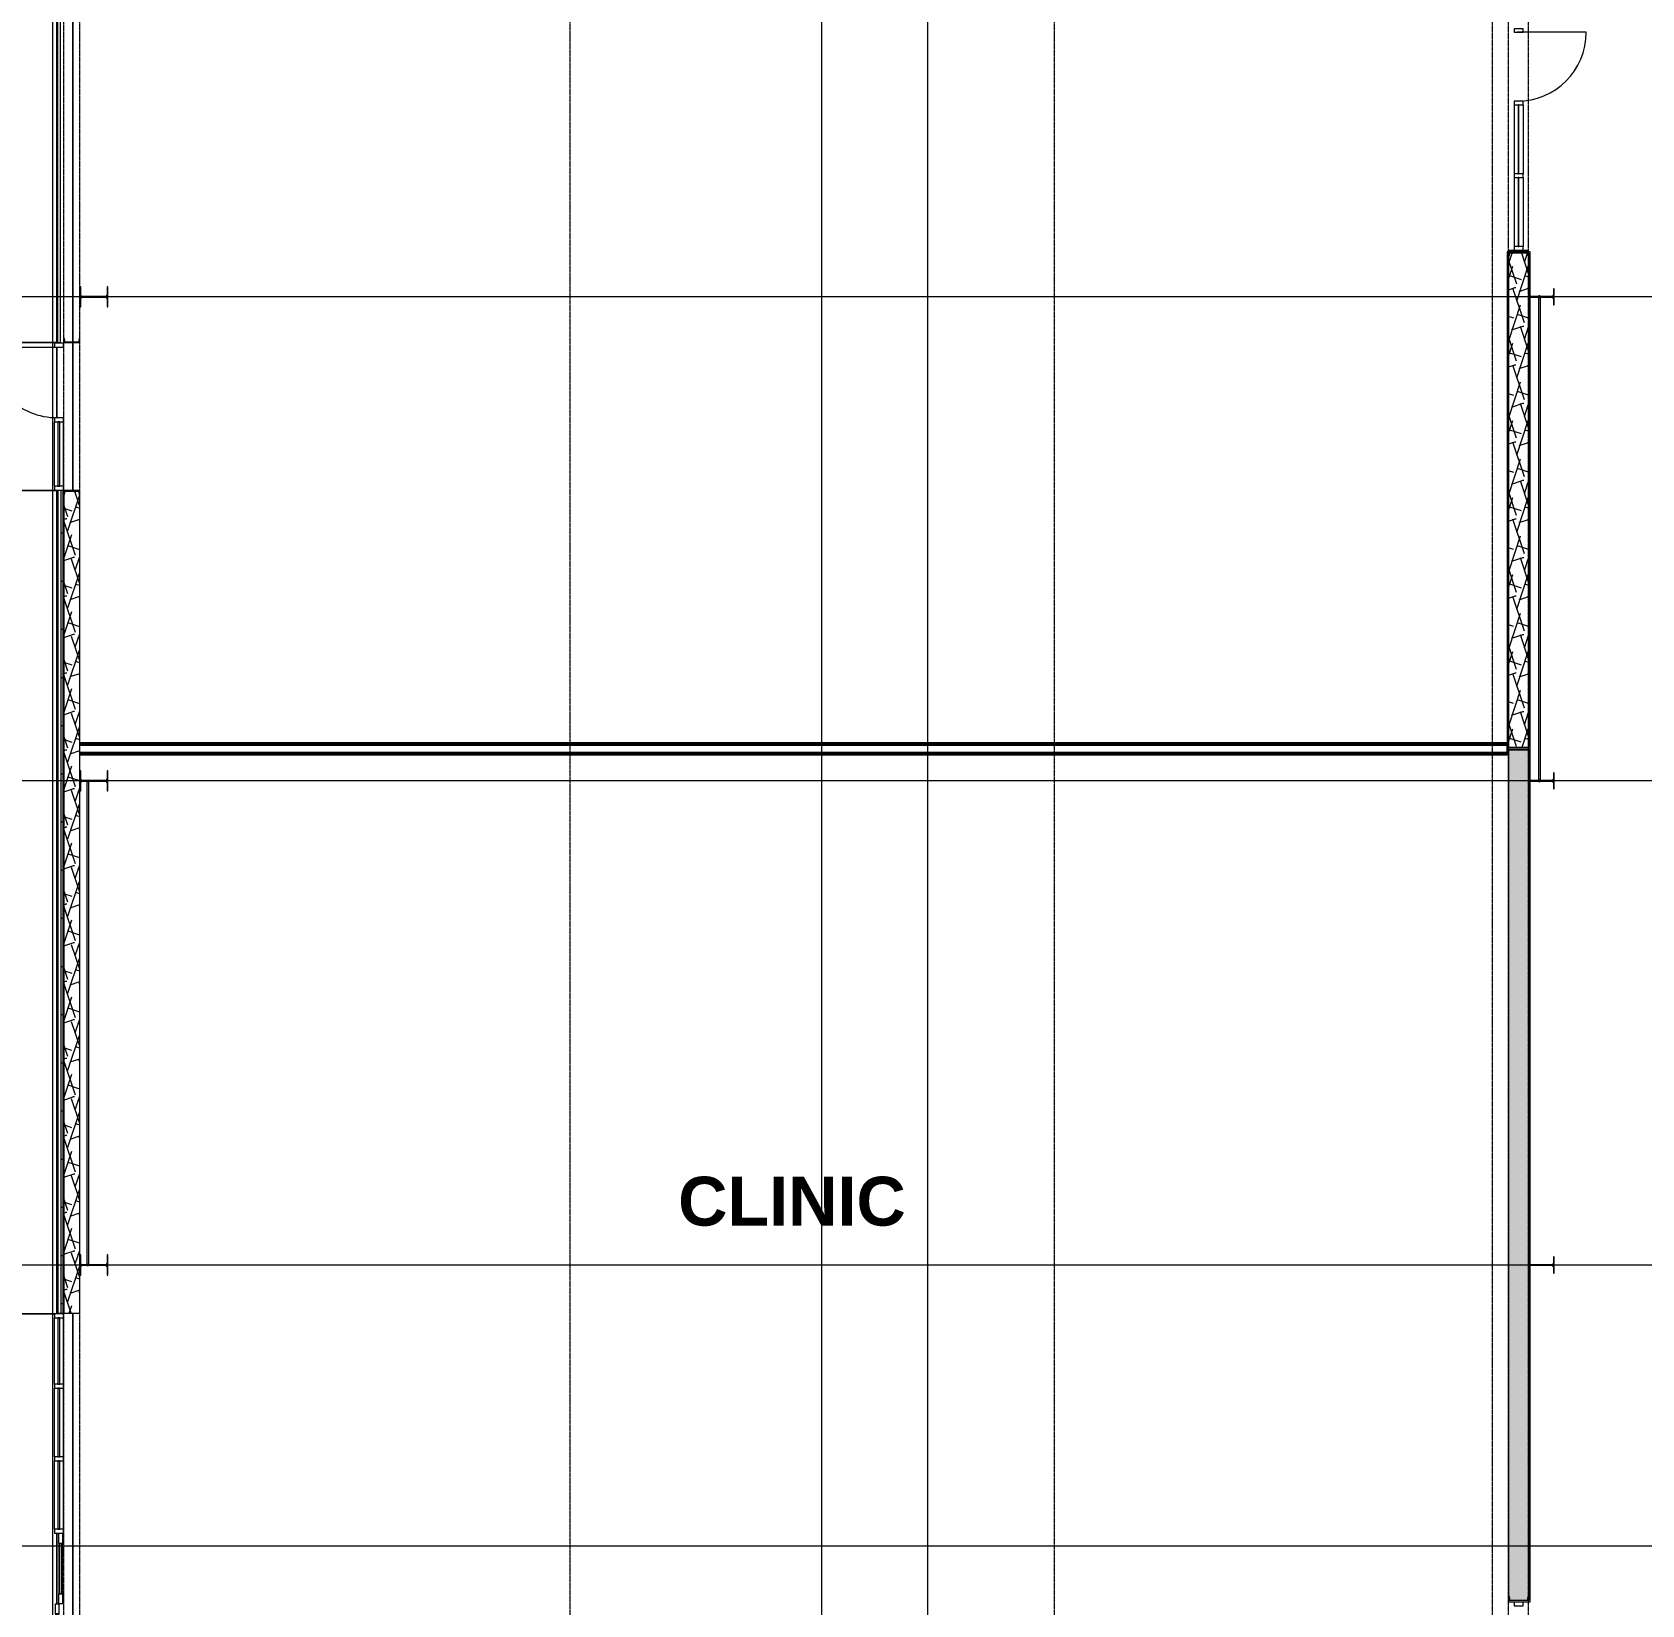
# Model space of a CAD drawing. Header units: inches. Extents: x 25369 to 33163, y -23509 to -20274.
# Drawn here: x 27977 to 28779, y -22278 to -21494 of the extents above; entities that cross this region are included whole.
import ezdxf

# ---------------------------------------------------------------- set-up
doc = ezdxf.new("R2010")
doc.units = ezdxf.units.IN
doc.header["$MEASUREMENT"] = 0
doc.linetypes.add('Grid Line 1_2_', pattern=[0.875, 0.5, -0.125, 0.125, -0.125])
for name, color, linetype, lineweight in [('A-DOOR', 31, 'Continuous', 13), ('A-FLOR', 192, 'Continuous', 13), ('A-GLAZ-CURT', 52, 'Continuous', 13), ('A-GLAZ-CWMG', 51, 'Continuous', 13), ('A-SITE-SWLK', 140, 'Continuous', 70), ('A-WALL', 113, 'Continuous', 13), ('A-WALL-PATT', 111, 'Continuous', 25), ('C-TOPO', 7, 'Continuous', 13), ('G-ANNO-SYMB', 111, 'Continuous', 9), ('I-WALL', 2, 'Continuous', 13), ('L-SITE-WALL', 31, 'Continuous', 13), ('M-AREA-IDEN', 171, 'Continuous', 9), ('S-BEAM', 12, 'Continuous', 13), ('S-COLS', 52, 'Continuous', 13), ('S-GRID', 1, 'Continuous', 9)]:
    doc.layers.add(name, color=color, linetype=linetype, lineweight=lineweight)
doc.styles.add('Arial_B', font='arialbd.ttf', dxfattribs={"height": 24.354149})
pattern_1 = [(45, (5931.104, 0), (-19.00703, 19.00703), []), (45, (5931.104, 28.8), (-19.00703, 19.00703), [])]
pattern_2 = [(161.57, (5932.064, 0.96), (-7.6802237, -0.0009796), [0, -54.643, 6.067, 0]), (18.43, (5930.144, 0.96), (-7.6802237, 0.0009796), [0, -54.643, 6.067, 0]), (108.43, (5932.064, 0.96), (3.8382953, -19.20136532), [18.211, -42.499]), (71.57, (5930.144, 0.96), (3.8382953, 19.20136532), [18.211, -42.499])]
pattern_3 = [(0, (5931.104, 0), (61.44, 15.36), [2.534, -43.546, 2.534, -43.546, -245.76]), (0, (5931.104, 0), (61.44, 15.36), [-92.16, 2.534, -89.626, 2.534, -43.546, -107.52]), (0, (5931.104, 0), (61.44, 15.36), [-230.4, 2.534, -28.186, 2.534, -74.266]), (120, (5954.144, 7.68), (-44.02215, 45.528601), [2.534, -43.546, 2.534, -43.546, -245.76]), (120, (5954.144, 7.68), (-44.02215, 45.528601), [-92.16, 2.534, -89.626, 2.534, -43.546, -107.52]), (120, (5954.144, 7.68), (-44.02215, 45.528601), [-230.4, 2.534, -28.186, 2.534, -74.266]), (240, (5961.824, 38.4), (-17.41785, -60.888601), [2.534, -43.546, 2.534, -43.546, -245.76]), (240, (5961.824, 38.4), (-17.41785, -60.888601), [-92.16, 2.534, -89.626, 2.534, -43.546, -107.52]), (240, (5961.824, 38.4), (-17.41785, -60.888601), [-230.4, 2.534, -28.186, 2.534, -74.266])]

# ---------------------------------------------------------------- blocks, each defined once
blk = doc.blocks.new('Struct_Xcel_Sports Complex_rvt-2-Overall Floor Plan')
at = {"layer": 'A-FLOR', "color": 43, "lineweight": 9}
for p, q in [((22066.14, -21648.87), (22066.14, -21143.68)), ((22066.14, -21722.93), (22066.14, -21649.18)), ((22066.14, -22342.74), (22066.14, -22132.8))]:
    blk.add_line(p, q, dxfattribs=at)
at = {"layer": 'L-SITE-WALL', "color": 43, "lineweight": 9}
for p, q in [((22066.14, -21143.68), (22066.14, -21648.87)), ((22058.14, -21649.43), (22058.14, -21182.12)), ((22066.14, -21649.18), (22066.14, -21722.93)), ((22058.14, -21686.62), (22058.14, -21651.43)), ((22058.14, -22133.05), (22058.14, -21722.68)), ((22066.14, -22132.8), (22066.14, -22342.74)), ((22058.14, -22277.68), (22058.14, -22242.49))]:
    blk.add_line(p, q, dxfattribs=at)
blk = doc.blocks.new('Door_Single_Storefront - one-1371400-Overall Floor Plan')
at = {"layer": 'A-DOOR', "color": 43, "lineweight": 9}
blk.add_line((-17.59375, -35.1875), (-17.59375, 0), dxfattribs=at)
blk.add_arc((-17.59375, 0), 35.1875, 270, 0, dxfattribs=at)
blk = doc.blocks.new('System Panel - INSULATED LOW-E GLAZING _SEE ELEVATIONS FOR U-FACTOR_ SHGC_ _ LT_-1354328-Overall Floor Plan')
at = {"layer": 'A-GLAZ-CURT', "color": 7}
for p, q in [((16.03125, 1.25), (-16.03125, 1.25)), ((-16.03125, 1.25), (-16.03125, 0.25)), ((-16.03125, 0.25), (16.03125, 0.25)), ((16.03125, 0.25), (16.03125, 1.25))]:
    blk.add_line(p, q, dxfattribs=at)
at = {"layer": 'A-GLAZ-CURT', "color": 10, "lineweight": 9}
for p, q in [((-16.03125, 0.25), (-16.03125, 1.25)), ((16.03125, 1.25), (-16.03125, 1.25)), ((-16.03125, 0.25), (16.03125, 0.25)), ((16.03125, 1.25), (16.03125, 0.25))]:
    blk.add_line(p, q, dxfattribs=at)
blk = doc.blocks.new('Rectangular Mullion - Exterior 2_ x 4_5_-1354325-Overall Floor Plan')
at = {"layer": 'A-GLAZ-CWMG', "color": 43, "lineweight": 9}
for p, q in [((22057.02, -21720.68), (22057.02, -21688.62)), ((22061.52, -21720.68), (22061.52, -21688.62))]:
    blk.add_line(p, q, dxfattribs=at)
blk = doc.blocks.new('Rectangular Mullion - Exterior 2_ x 4_5_-1212758-Overall Floor Plan')
at = {"layer": 'A-GLAZ-CWMG', "color": 7}
for p, q in [((-2, 1.5), (0, 1.5)), ((-2, -3), (-2, 1.5)), ((0, 1.5), (0, -3)), ((0, -3), (-2, -3))]:
    blk.add_line(p, q, dxfattribs=at)
blk = doc.blocks.new('Rectangular Mullion - Exterior 2_ x 4_5_-1305178-Overall Floor Plan')
at = {"layer": 'A-GLAZ-CWMG', "color": 7}
for p, q in [((0, 1.5), (-2, 1.5)), ((-2, 1.5), (-2, -3)), ((0, -3), (0, 1.5)), ((-2, -3), (0, -3))]:
    blk.add_line(p, q, dxfattribs=at)
blk = doc.blocks.new('Rectangular Mullion - Exterior 2_ x 4_5_-827470-Overall Floor Plan')
at = {"layer": 'A-GLAZ-CWMG', "color": 7}
for p, q in [((-1, 1.5), (1, 1.5)), ((-1, -3), (-1, 1.5)), ((1, 1.5), (1, -3)), ((1, -3), (-1, -3))]:
    blk.add_line(p, q, dxfattribs=at)
blk = doc.blocks.new('Rectangular Mullion - Interior 1_75_ x 4_5_-1220297-Overall Floor Plan')
at = {"layer": 'A-GLAZ-CWMG', "color": 7}
for p, q in [((-1.75, 3), (0, 3)), ((-1.75, -1.5), (-1.75, 3)), ((0, 3), (0, -1.5)), ((0, -1.5), (-1.75, -1.5))]:
    blk.add_line(p, q, dxfattribs=at)
blk = doc.blocks.new('Round Bar - 1_-1251515-Overall Floor Plan')
at = {"layer": 'S-BEAM', "color": 43, "lineweight": 9}
for p, q in [((22796.27, -21748.18), (22796.27, -21867.56)), ((22797.27, -21867.56), (22797.27, -21748.18))]:
    blk.add_line(p, q, dxfattribs=at)
for start_param, end_param in [(0, 3.141593), (3.141593, 6.283185)]:
    blk.add_ellipse((22796.77, -21867.56), major_axis=(0.5, 0), ratio=0.829527, start_param=start_param, end_param=end_param, dxfattribs=at)
blk = doc.blocks.new('Round Bar - 1_-1251605-Overall Floor Plan')
at = {"layer": 'S-BEAM', "color": 43, "lineweight": 9}
for p, q in [((22796.27, -21626.3), (22796.27, -21749.02)), ((22797.27, -21749.02), (22797.27, -21626.3))]:
    blk.add_line(p, q, dxfattribs=at)
for start_param, end_param in [(0, 3.141593), (3.141593, 6.283185)]:
    blk.add_ellipse((22796.77, -21626.3), major_axis=(0.5, 0), ratio=0.836579, start_param=start_param, end_param=end_param, dxfattribs=at)
blk = doc.blocks.new('Round Bar - 1_-1267021-Overall Floor Plan')
at = {"layer": 'S-BEAM', "color": 43, "lineweight": 9}
for p, q in [((22073.14, -21867.69), (22073.14, -21988.86)), ((22074.14, -21988.86), (22074.14, -21867.69))]:
    blk.add_line(p, q, dxfattribs=at)
for centre, start_param, end_param in [((22073.64, -21867.69), 0, 3.141593), ((22073.64, -21867.69), 3.141593, 6.283185), ((22073.64, -22108.84), 3.926991, 5.497787)]:
    blk.add_ellipse(centre, major_axis=(0.5, 0), ratio=0.507473, start_param=start_param, end_param=end_param, dxfattribs=at)
blk = doc.blocks.new('Round Bar - 1_-1267063-Overall Floor Plan')
at = {"layer": 'S-BEAM', "color": 43, "lineweight": 9}
for p, q in [((22073.14, -21987.63), (22073.14, -22108.8)), ((22074.14, -22108.8), (22074.14, -21987.63))]:
    blk.add_line(p, q, dxfattribs=at)
for start_param, end_param in [(0, 3.141593), (3.141593, 6.283185)]:
    blk.add_ellipse((22073.64, -22108.8), major_axis=(0.5, 0), ratio=0.507473, start_param=start_param, end_param=end_param, dxfattribs=at)
blk = doc.blocks.new('System Panel - INSULATED LOW-E GLAZING _SEE ELEVATIONS FOR U-FACTOR_ SHGC_ _ LT_-1142345-Overall Floor Plan')
at = {"layer": 'A-GLAZ-CURT', "color": 7}
for p, q in [((16.53125, 1.25), (-16.53125, 1.25)), ((-16.53125, 1.25), (-16.53125, 0.25)), ((-16.53125, 0.25), (16.53125, 0.25)), ((16.53125, 0.25), (16.53125, 1.25))]:
    blk.add_line(p, q, dxfattribs=at)
at = {"layer": 'A-GLAZ-CURT', "color": 10, "lineweight": 9}
for p, q in [((-16.53125, 0.25), (-16.53125, 1.25)), ((16.53125, 1.25), (-16.53125, 1.25)), ((-16.53125, 0.25), (16.53125, 0.25)), ((16.53125, 1.25), (16.53125, 0.25))]:
    blk.add_line(p, q, dxfattribs=at)
blk = doc.blocks.new('Rectangular Mullion - Exterior 2_ x 4_5_-1135311-Overall Floor Plan')
at = {"layer": 'A-GLAZ-CWMG', "color": 43, "lineweight": 9}
for p, q in [((26123.39, -22752.24), (26123.39, -22785.3)), ((26127.89, -22752.24), (26127.89, -22785.3))]:
    blk.add_line(p, q, dxfattribs=at)
blk = doc.blocks.new('Rectangular Mullion - Exterior 2_ x 4_5_-1142372-Overall Floor Plan')
at = {"layer": 'A-GLAZ-CWMG', "color": 7}
for p, q in [((0, 1.5), (-2, 1.5)), ((-2, 1.5), (-2, -3)), ((0, -3), (0, 1.5)), ((-2, -3), (0, -3))]:
    blk.add_line(p, q, dxfattribs=at)
blk = doc.blocks.new('System Panel - INSULATED LOW-E GLAZING _SEE ELEVATIONS FOR U-FACTOR_ SHGC_ _ LT_-827454-Overall Floor Plan')
at = {"layer": 'A-GLAZ-CURT', "color": 7}
for p, q in [((17.09375, 1.25), (-17.09375, 1.25)), ((-17.09375, 1.25), (-17.09375, 0.25)), ((-17.09375, 0.25), (17.09375, 0.25)), ((17.09375, 0.25), (17.09375, 1.25))]:
    blk.add_line(p, q, dxfattribs=at)
at = {"layer": 'A-GLAZ-CURT', "color": 10, "lineweight": 9}
for p, q in [((-17.09375, 0.25), (-17.09375, 1.25)), ((17.09375, 1.25), (-17.09375, 1.25)), ((-17.09375, 0.25), (17.09375, 0.25)), ((17.09375, 1.25), (17.09375, 0.25))]:
    blk.add_line(p, q, dxfattribs=at)
blk = doc.blocks.new('Rectangular Mullion - Exterior 2_ x 4_5_-V12-Overall Floor Plan')
at = {"layer": 'A-GLAZ-CWMG', "color": 43, "lineweight": 9}
for p, q in [((26197.02, -22795.43), (26162.83, -22795.43)), ((26197.02, -22799.93), (26162.83, -22799.93))]:
    blk.add_line(p, q, dxfattribs=at)
blk = doc.blocks.new('Rectangular Mullion - Exterior 2_ x 4_5_-1142343-Overall Floor Plan')
at = {"layer": 'A-GLAZ-CWMG', "color": 7}
for p, q in [((-1, 1.5), (1, 1.5)), ((-1, -3), (-1, 1.5)), ((1, 1.5), (1, -3)), ((1, -3), (-1, -3))]:
    blk.add_line(p, q, dxfattribs=at)
blk = doc.blocks.new('Rectangular Mullion - Exterior 2_ x 4_5_-1135330-Overall Floor Plan')
at = {"layer": 'A-GLAZ-CWMG', "color": 43, "lineweight": 9}
for p, q in [((22057.02, -22240.49), (22057.02, -22206.3)), ((22061.52, -22240.49), (22061.52, -22206.3))]:
    blk.add_line(p, q, dxfattribs=at)
blk = doc.blocks.new('Sliding Door - one-1982820-Overall Floor Plan')
at = {"layer": 'A-DOOR', "color": 7}
for p, q in [((-35.1875, 2.5), (-30.1875, 2.5)), ((-35.1875, 0.75), (-35.1875, 2.5)), ((-30.1875, 0.75), (-35.1875, 0.75)), ((-30.1875, 2.5), (-30.1875, 0.75)), ((-30.1875, 1.25), (-30.1875, 2)), ((-30.1875, 2), (-5, 2)), ((-5, 1.25), (-30.1875, 1.25)), ((-5, 2.5), (0, 2.5)), ((-5, 0.75), (-5, 2.5)), ((-5, 2), (-5, 1.25)), ((0, 0.75), (-5, 0.75)), ((0, 2.5), (0, 0.75)), ((0, -1), (0, 0.75)), ((0, 0.75), (5, 0.75)), ((5, 0.75), (5, -1)), ((5, -0.5), (5, 0.25)), ((5, 0.25), (30.1875, 0.25)), ((30.1875, -1), (30.1875, 0.75)), ((30.1875, 0.75), (35.1875, 0.75)), ((30.1875, 0.25), (30.1875, -0.5)), ((35.1875, 0.75), (35.1875, -1)), ((5, -1), (0, -1)), ((30.1875, -0.5), (5, -0.5)), ((35.1875, -1), (30.1875, -1))]:
    blk.add_line(p, q, dxfattribs=at)
at = {"layer": 'A-DOOR', "color": 43, "lineweight": 9}
for p, q in [((-5, 2.5), (-30.1875, 2.5)), ((-30.1875, 0.75), (-5, 0.75)), ((30.1875, 0.75), (5, 0.75)), ((5, -1), (30.1875, -1))]:
    blk.add_line(p, q, dxfattribs=at)
blk = doc.blocks.new('Rectangular Mullion - Exterior 2_ x 4_5_-V79-Overall Floor Plan')
at = {"layer": 'A-GLAZ-CWMG', "color": 7}
for p, q in [((-1, 1.5), (1, 1.5)), ((-1, -3), (-1, 1.5)), ((1, 1.5), (1, -0.75)), ((1, -3), (-1, -3)), ((1, -2.5), (1, -3))]:
    blk.add_line(p, q, dxfattribs=at)
blk = doc.blocks.new('System Panel - Interior Glazing-1220293-Overall Floor Plan')
at = {"layer": 'A-GLAZ-CURT', "color": 7}
for p, q in [((17.21875, -0.5625), (-17.21875, -0.5625)), ((-17.21875, -0.5625), (-17.21875, -0.9375)), ((-17.21875, -0.9375), (17.21875, -0.9375)), ((17.21875, -0.9375), (17.21875, -0.5625))]:
    blk.add_line(p, q, dxfattribs=at)
blk = doc.blocks.new('System Panel - Interior Glazing-1870824-Overall Floor Plan')
at = {"layer": 'A-GLAZ-CURT', "color": 7}
for p, q in [((17.21875, -0.5625), (-17.21875, -0.5625)), ((-17.21875, -0.5625), (-17.21875, -0.9375)), ((-17.21875, -0.9375), (17.21875, -0.9375)), ((17.21875, -0.9375), (17.21875, -0.5625))]:
    blk.add_line(p, q, dxfattribs=at)
blk = doc.blocks.new('Rectangular Mullion - Interior 1_75_ x 4_5_-1179494-Overall Floor Plan')
at = {"layer": 'A-GLAZ-CWMG', "color": 43, "lineweight": 9}
for p, q in [((24570.45, -22362.3), (24604.89, -22362.3)), ((24570.45, -22366.8), (24604.89, -22366.8))]:
    blk.add_line(p, q, dxfattribs=at)
blk = doc.blocks.new('Rectangular Mullion - Interior 1_75_ x 4_5_-1220290-Overall Floor Plan')
at = {"layer": 'A-GLAZ-CWMG', "color": 7}
for p, q in [((-0.875, 3), (0.875, 3)), ((-0.875, -1.5), (-0.875, 3)), ((0.875, 3), (0.875, -1.5)), ((0.875, -1.5), (-0.875, -1.5))]:
    blk.add_line(p, q, dxfattribs=at)
blk = doc.blocks.new('Door_Single_Storefront - one-1371407-Overall Floor Plan')
at = {"layer": 'A-DOOR', "color": 43, "lineweight": 9}
blk.add_line((-17.21875, 34.4375), (-17.21875, 0), dxfattribs=at)
blk.add_arc((-17.21875, 0), 34.4375, 360, 90, dxfattribs=at)
blk = doc.blocks.new('Rectangular Mullion - Interior 1_75_ x 4_5_-1870858-Overall Floor Plan')
at = {"layer": 'A-GLAZ-CWMG', "color": 43, "lineweight": 9}
for p, q in [((22784.14, -21530.68), (22784.14, -21565.12)), ((22788.64, -21530.68), (22788.64, -21565.12))]:
    blk.add_line(p, q, dxfattribs=at)

msp = doc.modelspace()

# ---------------------------------------------------------------- hatches: boundary and pattern name
at = {"layer": 'A-WALL-PATT', "lineweight": 9}
h = msp.add_hatch(dxfattribs=at)
h.set_pattern_fill('FP_18', color=253, style=0, pattern_type=2)
h.set_pattern_definition(pattern_2)
h.paths.add_polyline_path([(28722.49, -21850.8), (28722.49, -21604.67), (28712.49, -21604.67), (28712.49, -21850.8), (28715.62, -21850.8)], flags=0)
h = msp.add_hatch(dxfattribs=at)
h.set_pattern_fill('FP_21', color=253, style=0, pattern_type=2)
h.set_pattern_definition([(0, (5931.104, 0), (0, 24), []), (90, (5931.104, 0), (-24, 1e-15), [])])
h.paths.add_polyline_path([(27992.24, -22132.8), (27992.24, -21722.93), (27991.24, -21722.93), (27991.24, -22132.8)], flags=0)
h = msp.add_hatch(dxfattribs=at)
h.set_pattern_fill('FP_20', color=253, style=0, pattern_type=2)
h.set_pattern_definition([(0, (5931.104, 0), (30.72, 7.68), [2.534, -20.506, 2.534, -20.506, -122.88]), (0, (5931.104, 0), (30.72, 7.68), [-46.08, 2.534, -43.546, 2.534, -20.506, -53.76]), (0, (5931.104, 0), (30.72, 7.68), [-115.2, 2.534, -12.826, 2.534, -35.866]), (120, (5942.624, 3.84), (-22.0110751, 22.7643004), [2.534, -20.506, 2.534, -20.506, -122.88]), (120, (5942.624, 3.84), (-22.0110751, 22.7643004), [-46.08, 2.534, -43.546, 2.534, -20.506, -53.76]), (120, (5942.624, 3.84), (-22.0110751, 22.7643004), [-115.2, 2.534, -12.826, 2.534, -35.866]), (240, (5946.464, 19.2), (-8.7089249, -30.4443004), [2.534, -20.506, 2.534, -20.506, -122.88]), (240, (5946.464, 19.2), (-8.7089249, -30.4443004), [-46.08, 2.534, -43.546, 2.534, -20.506, -53.76]), (240, (5946.464, 19.2), (-8.7089249, -30.4443004), [-115.2, 2.534, -12.826, 2.534, -35.866])])
h.paths.add_polyline_path([(27992.24, -22132.8), (27992.74, -22132.8), (27992.74, -21722.93), (27992.24, -21722.93), (27992.24, -22123.76)], flags=0)
h = msp.add_hatch(dxfattribs=at)
h.set_pattern_fill('FP_18', color=253, style=0, pattern_type=2)
h.set_pattern_definition(pattern_2)
h.paths.add_polyline_path([(28000.74, -22132.8), (28000.74, -21722.93), (27992.74, -21722.93), (27992.74, -22132.8)], flags=0)
h = msp.add_hatch(dxfattribs=at)
h.set_pattern_fill('FP_17', color=253, style=0, pattern_type=2)
h.set_pattern_definition(pattern_3)
h.paths.add_polyline_path([(28711.74, -21849.18), (28711.74, -21848.55), (28000.74, -21848.55), (28000.74, -21849.18), (28645.43, -21849.18)], flags=0)
h = msp.add_hatch(dxfattribs=at)
h.set_pattern_fill('FP_17', color=253, style=0, pattern_type=2)
h.set_pattern_definition(pattern_3)
h.paths.add_polyline_path([(28711.74, -21849.8), (28711.74, -21849.18), (28000.74, -21849.18), (28000.74, -21849.8), (28645.43, -21849.8)], flags=0)
h = msp.add_hatch(dxfattribs=at)
h.set_pattern_fill('FP_17', color=253, style=0, pattern_type=2)
h.set_pattern_definition(pattern_3)
h.paths.add_polyline_path([(28711.74, -21853.93), (28711.74, -21853.3), (28000.74, -21853.3), (28000.74, -21853.93), (28645.43, -21853.93)], flags=0)
h = msp.add_hatch(dxfattribs=at)
h.set_pattern_fill('FP_17', color=253, style=0, pattern_type=2)
h.set_pattern_definition(pattern_3)
h.paths.add_polyline_path([(28711.74, -21854.55), (28711.74, -21853.93), (28000.74, -21853.93), (28000.74, -21854.55), (28645.43, -21854.55)], flags=0)
h = msp.add_hatch(dxfattribs=at)
h.set_pattern_fill('FP_18', color=253, style=0, pattern_type=2)
h.set_pattern_definition(pattern_2)
h.paths.add_polyline_path([(28722.49, -22359.55), (28722.49, -22351.3), (28712.49, -22351.3), (28712.49, -22359.55), (28715.62, -22359.55)], flags=0)
h.paths.add_polyline_path([(28722.49, -22275.8), (28722.49, -21852.3), (28712.49, -21852.3), (28712.49, -22275.8)], flags=0)
at = {"layer": 'S-COLS', "lineweight": 9}
h = msp.add_hatch(dxfattribs=at)
h.set_pattern_fill('FP_15', color=253, style=0, pattern_type=2)
h.set_pattern_definition(pattern_1)
h.paths.add_polyline_path([(28000.74, -21649.18), (28000.74, -21646.84), (28000.47, -21646.95), (28000.35, -21647.23), (28000.09, -21648.87), (27993.39, -21648.87), (27993.02, -21646.95), (27992.74, -21646.84), (27992.74, -21649.18)], flags=0)
h = msp.add_hatch(dxfattribs=at)
h.set_pattern_fill('FP_15', color=253, style=0, pattern_type=2)
h.set_pattern_definition(pattern_1)
h.paths.add_polyline_path([(27992.74, -21725.27), (27993.02, -21725.15), (27993.13, -21724.88), (27993.39, -21723.23), (28000.09, -21723.23), (28000.47, -21725.15), (28000.74, -21725.27), (28000.74, -21722.93), (27992.74, -21722.93)], flags=0)
h = msp.add_hatch(dxfattribs=at)
h.set_pattern_fill('FP_15', color=253, style=0, pattern_type=2)
h.set_pattern_definition(pattern_1)
h.paths.add_polyline_path([(28001.18, -21872.55), (28001.18, -21868.39), (28001.38, -21867.9), (28001.87, -21867.7), (28004.29, -21867.64), (28004.39, -21867.51), (28004.74, -21867.44), (28005.18, -21867.62), (28005.25, -21867.7), (28013.76, -21867.76), (28014.11, -21867.9), (28014.31, -21868.39), (28014.31, -21872.55), (28014.74, -21872.55), (28014.74, -21862.55), (28014.31, -21862.55), (28014.31, -21866.72), (28014.11, -21867.21), (28013.62, -21867.41), (28001.87, -21867.41), (28001.38, -21867.21), (28001.18, -21866.72), (28001.18, -21862.55), (28000.74, -21862.55), (28000.74, -21872.55)], flags=0)
h = msp.add_hatch(dxfattribs=at)
h.set_pattern_fill('FP_15', color=253, style=0, pattern_type=2)
h.set_pattern_definition(pattern_1)
h.paths.add_polyline_path([(28735.24, -21871.55), (28735.24, -21863.55), (28734.81, -21863.55), (28734.81, -21866.72), (28734.61, -21867.21), (28734.12, -21867.41), (28728.37, -21867.49), (28728.37, -21867.7), (28734.12, -21867.7), (28734.61, -21867.9), (28734.81, -21868.39), (28734.81, -21871.55)], flags=0)
h.paths.add_polyline_path([(28722.49, -21871.55), (28722.93, -21871.55), (28722.93, -21868.39), (28723.13, -21867.9), (28723.62, -21867.7), (28727.41, -21867.63), (28727.37, -21867.41), (28723.62, -21867.41), (28723.13, -21867.21), (28722.93, -21866.72), (28722.93, -21863.55), (28722.49, -21863.55)], flags=0)
h = msp.add_hatch(dxfattribs=at)
h.set_pattern_fill('FP_15', color=253, style=0, pattern_type=2)
h.set_pattern_definition(pattern_1)
h.paths.add_polyline_path([(28014.31, -22113.8), (28014.74, -22113.8), (28014.74, -22103.8), (28014.31, -22103.8), (28014.31, -22107.97), (28014.11, -22108.46), (28013.62, -22108.66), (28005.24, -22108.66), (28005.16, -22108.9), (28005.22, -22108.95), (28013.76, -22109.01), (28014.11, -22109.15), (28014.31, -22109.64)], flags=0)
h.paths.add_polyline_path([(28001.18, -22113.8), (28001.18, -22109.64), (28001.38, -22109.15), (28001.87, -22108.95), (28004.32, -22108.89), (28004.24, -22108.66), (28001.87, -22108.66), (28001.38, -22108.46), (28001.18, -22107.97), (28001.18, -22103.8), (28000.74, -22103.8), (28000.74, -22113.8)], flags=0)
h = msp.add_hatch(dxfattribs=at)
h.set_pattern_fill('FP_15', color=253, style=0, pattern_type=2)
h.set_pattern_definition(pattern_1)
h.paths.add_polyline_path([(28734.81, -22112.8), (28735.24, -22112.8), (28735.24, -22104.8), (28734.81, -22104.8), (28734.81, -22107.97), (28734.61, -22108.46), (28734.12, -22108.66), (28723.62, -22108.66), (28723.13, -22108.46), (28722.93, -22107.97), (28722.93, -22104.8), (28722.49, -22104.8), (28722.49, -22112.8), (28722.93, -22112.8), (28722.93, -22109.64), (28723.13, -22109.15), (28723.62, -22108.95), (28734.12, -22108.95), (28734.61, -22109.15), (28734.81, -22109.64)], flags=0)
h = msp.add_hatch(dxfattribs=at)
h.set_pattern_fill('FP_15', color=253, style=0, pattern_type=2)
h.set_pattern_definition(pattern_1)
h.paths.add_polyline_path([(28722.49, -22276.55), (28722.49, -22273.66), (28722.18, -22273.79), (28722.06, -22274.1), (28721.75, -22276.03), (28713.23, -22276.03), (28712.8, -22273.79), (28712.49, -22273.66), (28712.49, -22276.55)], flags=0)

# ---------------------------------------------------------------- linework, layer by layer
at = {"layer": 'A-SITE-SWLK', "color": 43, "lineweight": 9}
for p, q in [((27914.34, -21649.18), (27989.24, -21649.18)), ((27914.34, -21722.93), (27989.24, -21722.93)), ((27914.34, -22133.05), (27988.12, -22133.05))]:
    msp.add_line(p, q, dxfattribs=at)
at = {"layer": 'A-WALL', "color": 7}
for p, q in [((27989.57, -21182.43), (27989.57, -21649.12)), ((27991.14, -21649.12), (27991.14, -21182.43)), ((28722.49, -21604.67), (28712.49, -21604.67)), ((28712.49, -21604.67), (28712.49, -21850.8)), ((28722.49, -21604.67), (28722.49, -21850.8)), ((27989.57, -21649.12), (27991.14, -21649.12)), ((28000.74, -21722.93), (27989.43, -21722.93)), ((27989.43, -21722.93), (27989.43, -22132.8)), ((27989.74, -21722.93), (27989.74, -22132.8)), ((27991.24, -21722.93), (27991.24, -22132.8)), ((27992.24, -21722.93), (27992.24, -22132.8)), ((27992.74, -21722.93), (27992.74, -22132.8)), ((28000.74, -22132.8), (28000.74, -21722.93)), ((28000.74, -21849.18), (28711.74, -21849.18)), ((28000.74, -21849.8), (28711.74, -21849.8)), ((28000.74, -21853.3), (28711.74, -21853.3)), ((28000.74, -21853.93), (28711.74, -21853.93)), ((28712.49, -21850.8), (28722.49, -21850.8)), ((28722.49, -21852.3), (28712.49, -21852.3)), ((28722.49, -21852.3), (28722.49, -22275.8)), ((27989.43, -22132.8), (28000.74, -22132.8)), ((28712.49, -22275.8), (28722.49, -22275.8))]:
    msp.add_line(p, q, dxfattribs=at)
at = {"layer": 'C-TOPO', "color": 43, "lineweight": 9}
for p, q in [((27997.24, -21648.87), (27997.24, -21143.68)), ((27914.34, -21649.18), (27989.24, -21649.18)), ((27989.24, -21649.18), (27914.34, -21649.18)), ((27989.24, -21649.18), (27989.24, -21649.43)), ((27989.24, -21649.43), (27989.24, -21649.18)), ((27997.24, -21722.93), (27997.24, -21649.18)), ((27989.24, -21651.43), (27989.24, -21686.62)), ((27989.24, -21686.62), (27989.24, -21651.43)), ((27989.24, -21722.93), (27914.34, -21722.93)), ((27914.34, -21722.93), (27989.24, -21722.93)), ((27989.24, -21722.68), (27989.24, -21722.93)), ((27989.24, -21722.93), (27989.24, -21722.68)), ((27914.34, -22133.05), (27988.12, -22133.05)), ((27988.12, -22133.05), (27914.34, -22133.05)), ((27997.24, -22342.74), (27997.24, -22132.8)), ((27989.24, -22242.49), (27989.24, -22277.68)), ((27989.24, -22277.68), (27989.24, -22242.49))]:
    msp.add_line(p, q, dxfattribs=at)
at = {"layer": 'G-ANNO-SYMB'}
for p, q in [((28370.28, -20694.34), (28370.28, -23078.53)), ((28422.96, -20695.61), (28422.96, -23077.29)), ((32514.71, -22248.83), (27935, -22248.83))]:
    msp.add_line(p, q, dxfattribs=at)
at = {"layer": 'I-WALL', "color": 7}
for p, q in [((28723.24, -21603.92), (28711.74, -21603.92)), ((28711.74, -21603.92), (28711.74, -21851.55)), ((28723.24, -22276.55), (28723.24, -21603.92)), ((28711.74, -21848.55), (28000.74, -21848.55)), ((28711.74, -21854.55), (28711.74, -21848.55)), ((28000.74, -21854.55), (28711.74, -21854.55)), ((28711.74, -21851.55), (28723.24, -21851.55)), ((28712.49, -21851.55), (28712.49, -22276.55)), ((28712.49, -22276.55), (28723.24, -22276.55))]:
    msp.add_line(p, q, dxfattribs=at)
at = {"layer": 'L-SITE-WALL', "color": 43, "lineweight": 9}
for p, q in [((27987.24, -22800.8), (27987.24, -20889.55)), ((27989.24, -21182.12), (27989.24, -21649.43)), ((27989.24, -21651.43), (27989.24, -21686.62)), ((27989.24, -21722.68), (27989.24, -22133.05)), ((27989.24, -22242.49), (27989.24, -22277.68))]:
    msp.add_line(p, q, dxfattribs=at)
at = {"layer": 'S-COLS', "color": 7}
for p, q in [((28722.49, -21603.3), (28712.49, -21603.3)), ((28712.49, -21603.3), (28712.49, -21606.19)), ((28712.93, -21605.76), (28713.23, -21603.83)), ((28713.23, -21603.83), (28721.75, -21603.83)), ((28721.75, -21603.83), (28722.06, -21605.76)), ((28722.49, -21606.19), (28722.49, -21603.3)), ((28001.18, -21621.3), (28000.74, -21621.3)), ((28000.74, -21621.3), (28000.74, -21631.3)), ((28001.18, -21625.47), (28001.18, -21621.3)), ((28014.74, -21621.3), (28014.31, -21621.3)), ((28014.31, -21621.3), (28014.31, -21625.47)), ((28014.74, -21631.3), (28014.74, -21621.3)), ((28722.93, -21622.3), (28722.49, -21622.3)), ((28722.49, -21622.3), (28722.49, -21630.3)), ((28722.93, -21625.47), (28722.93, -21622.3)), ((28735.24, -21622.3), (28734.81, -21622.3)), ((28734.81, -21622.3), (28734.81, -21625.47)), ((28735.24, -21630.3), (28735.24, -21622.3)), ((28000.74, -21631.3), (28001.18, -21631.3)), ((28001.18, -21631.3), (28001.18, -21627.14)), ((28013.62, -21626.16), (28001.87, -21626.16)), ((28001.87, -21626.45), (28013.62, -21626.45)), ((28014.31, -21627.14), (28014.31, -21631.3)), ((28014.31, -21631.3), (28014.74, -21631.3)), ((28722.49, -21630.3), (28722.93, -21630.3)), ((28722.93, -21630.3), (28722.93, -21627.14)), ((28727.44, -21626.16), (28723.62, -21626.16)), ((28723.62, -21626.45), (28727.37, -21626.45)), ((28734.12, -21626.16), (28728.3, -21626.16)), ((28728.37, -21626.45), (28734.12, -21626.45)), ((28734.81, -21627.14), (28734.81, -21630.3)), ((28734.81, -21630.3), (28735.24, -21630.3)), ((27992.74, -21646.84), (27992.74, -21649.18)), ((27992.74, -21649.18), (28000.74, -21649.18)), ((27993.39, -21648.87), (27993.13, -21647.23)), ((28000.09, -21648.87), (27993.39, -21648.87)), ((28000.35, -21647.23), (28000.09, -21648.87)), ((28000.74, -21649.18), (28000.74, -21646.84)), ((28000.74, -21722.93), (27992.74, -21722.93)), ((27992.74, -21722.93), (27992.74, -21725.27)), ((27993.13, -21724.88), (27993.39, -21723.23)), ((27993.39, -21723.23), (28000.09, -21723.23)), ((28000.09, -21723.23), (28000.35, -21724.88)), ((28000.74, -21725.27), (28000.74, -21722.93)), ((28001.18, -21862.55), (28000.74, -21862.55)), ((28000.74, -21862.55), (28000.74, -21872.55)), ((28001.18, -21866.72), (28001.18, -21862.55)), ((28014.74, -21862.55), (28014.31, -21862.55)), ((28014.31, -21862.55), (28014.31, -21866.72)), ((28014.74, -21872.55), (28014.74, -21862.55)), ((28722.93, -21863.55), (28722.49, -21863.55)), ((28722.49, -21863.55), (28722.49, -21871.55)), ((28722.93, -21866.72), (28722.93, -21863.55)), ((28735.24, -21863.55), (28734.81, -21863.55)), ((28734.81, -21863.55), (28734.81, -21866.72)), ((28735.24, -21871.55), (28735.24, -21863.55)), ((28000.74, -21872.55), (28001.18, -21872.55)), ((28001.18, -21872.55), (28001.18, -21868.39)), ((28013.62, -21867.41), (28001.87, -21867.41)), ((28001.87, -21867.7), (28004.25, -21867.7)), ((28005.24, -21867.7), (28013.62, -21867.7)), ((28014.31, -21868.39), (28014.31, -21872.55)), ((28014.31, -21872.55), (28014.74, -21872.55)), ((28722.49, -21871.55), (28722.93, -21871.55)), ((28722.93, -21871.55), (28722.93, -21868.39)), ((28727.37, -21867.41), (28723.62, -21867.41)), ((28723.62, -21867.7), (28727.44, -21867.7)), ((28728.3, -21867.7), (28734.12, -21867.7)), ((28734.12, -21867.41), (28728.37, -21867.41)), ((28734.81, -21868.39), (28734.81, -21871.55)), ((28734.81, -21871.55), (28735.24, -21871.55)), ((28001.18, -22103.8), (28000.74, -22103.8)), ((28000.74, -22103.8), (28000.74, -22113.8)), ((28001.18, -22107.97), (28001.18, -22103.8)), ((28014.74, -22103.8), (28014.31, -22103.8)), ((28014.31, -22103.8), (28014.31, -22107.97)), ((28014.74, -22113.8), (28014.74, -22103.8)), ((28722.93, -22104.8), (28722.49, -22104.8)), ((28722.49, -22104.8), (28722.49, -22112.8)), ((28722.93, -22107.97), (28722.93, -22104.8)), ((28735.24, -22104.8), (28734.81, -22104.8)), ((28734.81, -22104.8), (28734.81, -22107.97)), ((28735.24, -22112.8), (28735.24, -22104.8)), ((28000.74, -22113.8), (28001.18, -22113.8)), ((28001.18, -22113.8), (28001.18, -22109.64)), ((28004.24, -22108.66), (28001.87, -22108.66)), ((28001.87, -22108.95), (28004.37, -22108.95)), ((28005.12, -22108.95), (28013.62, -22108.95)), ((28013.62, -22108.66), (28005.24, -22108.66)), ((28014.31, -22109.64), (28014.31, -22113.8)), ((28014.31, -22113.8), (28014.74, -22113.8)), ((28722.49, -22112.8), (28722.93, -22112.8)), ((28722.93, -22112.8), (28722.93, -22109.64)), ((28734.12, -22108.66), (28723.62, -22108.66)), ((28723.62, -22108.95), (28734.12, -22108.95)), ((28734.81, -22109.64), (28734.81, -22112.8)), ((28734.81, -22112.8), (28735.24, -22112.8)), ((28712.49, -22273.66), (28712.49, -22276.55)), ((28713.23, -22276.03), (28712.93, -22274.1)), ((28722.06, -22274.1), (28721.75, -22276.03)), ((28722.49, -22276.55), (28722.49, -22273.66)), ((28712.49, -22276.55), (28722.49, -22276.55)), ((28721.75, -22276.03), (28713.23, -22276.03))]:
    msp.add_line(p, q, dxfattribs=at)
for centre, radius, start, end in [((28712.49, -21605.76), 0.436, 270, 0), ((28722.49, -21605.76), 0.436, 180, 270), ((28001.87, -21625.47), 0.691, 180, 270), ((28013.62, -21625.47), 0.691, 270, 0), ((28723.62, -21625.47), 0.691, 180, 270), ((28734.12, -21625.47), 0.691, 270, 0), ((28001.87, -21627.14), 0.691, 90, 180), ((28013.62, -21627.14), 0.691, 0, 90), ((28723.62, -21627.14), 0.691, 90, 180), ((28734.12, -21627.14), 0.691, 0, 90), ((27992.74, -21647.23), 0.39, 0, 90), ((28000.74, -21647.23), 0.39, 90, 180), ((27992.74, -21724.88), 0.39, 270, 0), ((28000.74, -21724.88), 0.39, 180, 270), ((28001.87, -21866.72), 0.691, 180, 270), ((28001.87, -21868.39), 0.691, 90, 180), ((28013.62, -21866.72), 0.691, 270, 0), ((28013.62, -21868.39), 0.691, 0, 90), ((28723.62, -21866.72), 0.691, 180, 270), ((28723.62, -21868.39), 0.691, 90, 180), ((28734.12, -21866.72), 0.691, 270, 0), ((28734.12, -21868.39), 0.691, 0, 90), ((28001.87, -22107.97), 0.691, 180, 270), ((28001.87, -22109.64), 0.691, 90, 180), ((28013.62, -22107.97), 0.691, 270, 0), ((28013.62, -22109.64), 0.691, 0, 90), ((28723.62, -22107.97), 0.691, 180, 270), ((28723.62, -22109.64), 0.691, 90, 180), ((28734.12, -22107.97), 0.691, 270, 0), ((28734.12, -22109.64), 0.691, 0, 90), ((28712.49, -22274.1), 0.436, 360, 90), ((28722.49, -22274.1), 0.436, 90, 180)]:
    msp.add_arc(centre, radius, start, end, dxfattribs=at)
at = {"layer": 'S-GRID', "linetype": 'Grid Line 1_2_'}
for p, q in [((28000.74, -23155.1), (28000.74, -20370)), ((28244.99, -23155.1), (28244.99, -20370)), ((28486.24, -23155.1), (28486.24, -20370)), ((28712.49, -22389.58), (28712.49, -20370)), ((27992.74, -22996.34), (27992.74, -20466)), ((28704.49, -22389.58), (28704.49, -20550.05)), ((28712.49, -22389.58), (28712.49, -20646.05)), ((28722.49, -22389.58), (28722.49, -20646.05)), ((32358.45, -21626.3), (27402.46, -21626.3)), ((33028.57, -21626.3), (27859.12, -21626.3)), ((32358.45, -21867.55), (27402.46, -21867.55)), ((33028.57, -21867.55), (27859.12, -21867.55)), ((32358.45, -22108.8), (27402.46, -22108.8)), ((33028.57, -22108.8), (27859.12, -22108.8))]:
    msp.add_line(p, q, dxfattribs=at)

# ---------------------------------------------------------------- block references
at = {"color": 250, "lineweight": 5}
msp.add_blockref('Struct_Xcel_Sports Complex_rvt-2-Overall Floor Plan', (5931.1, 0), dxfattribs=at)
at = {"layer": 'A-DOOR', "color": 43, "lineweight": 9}
for name, p, rotation in [('Door_Single_Storefront - one-1371407-Overall Floor Plan', (28716.74, -21511.71), 270), ('Door_Single_Storefront - one-1371400-Overall Floor Plan', (27989.62, -21669.02), 270), ('Sliding Door - one-1982820-Overall Floor Plan', (27989.62, -22277.68), 270.0000000000001)]:
    msp.add_blockref(name, p, dxfattribs=dict(at, rotation=rotation))
at = {"layer": 'A-GLAZ-CURT', "color": 43, "lineweight": 9, "rotation": 90}
for name, p in [('System Panel - Interior Glazing-1870824-Overall Floor Plan', (28716.74, -21547.9)), ('System Panel - Interior Glazing-1220293-Overall Floor Plan', (28716.74, -21584.08))]:
    msp.add_blockref(name, p, dxfattribs=at)
at = {"layer": 'A-GLAZ-CURT', "color": 10, "lineweight": 9}
for name, p, rotation in [('System Panel - INSULATED LOW-E GLAZING _SEE ELEVATIONS FOR U-FACTOR_ SHGC_ _ LT_-1354328-Overall Floor Plan', (27989.62, -21704.65), 270), ('System Panel - INSULATED LOW-E GLAZING _SEE ELEVATIONS FOR U-FACTOR_ SHGC_ _ LT_-1142345-Overall Floor Plan', (27989.62, -22151.58), 270.0000000000001), ('System Panel - INSULATED LOW-E GLAZING _SEE ELEVATIONS FOR U-FACTOR_ SHGC_ _ LT_-827454-Overall Floor Plan', (27989.62, -22187.21), 270.0000000000001), ('System Panel - INSULATED LOW-E GLAZING _SEE ELEVATIONS FOR U-FACTOR_ SHGC_ _ LT_-827454-Overall Floor Plan', (27989.62, -22223.4), 270.0000000000001)]:
    msp.add_blockref(name, p, dxfattribs=dict(at, rotation=rotation))
at = {"layer": 'A-GLAZ-CWMG', "color": 43, "lineweight": 9, "extrusion": (0, 0, -1)}
for name, p, rotation in [('Rectangular Mullion - Interior 1_75_ x 4_5_-1220290-Overall Floor Plan', (-28716.74, -21493.62), 90), ('Rectangular Mullion - Interior 1_75_ x 4_5_-1220290-Overall Floor Plan', (-28716.74, -21529.8), 90), ('Rectangular Mullion - Interior 1_75_ x 4_5_-1220290-Overall Floor Plan', (-28716.74, -21565.99), 90), ('Rectangular Mullion - Interior 1_75_ x 4_5_-1220290-Overall Floor Plan', (-28716.74, -21602.18), 90), ('Rectangular Mullion - Exterior 2_ x 4_5_-827470-Overall Floor Plan', (-27989.62, -21687.62), 270), ('Rectangular Mullion - Exterior 2_ x 4_5_-1212758-Overall Floor Plan', (-27989.62, -21722.68), 270), ('Rectangular Mullion - Exterior 2_ x 4_5_-1142343-Overall Floor Plan', (-27989.62, -22169.12), 269.9999999999999), ('Rectangular Mullion - Exterior 2_ x 4_5_-1142343-Overall Floor Plan', (-27989.62, -22205.3), 269.9999999999999), ('Rectangular Mullion - Exterior 2_ x 4_5_-V79-Overall Floor Plan', (-27989.62, -22241.49), 269.9999999999999), ('Rectangular Mullion - Interior 1_75_ x 4_5_-1220297-Overall Floor Plan', (-28716.74, -22276.8), 90)]:
    msp.add_blockref(name, p, dxfattribs=dict(at, rotation=rotation))
at = {"layer": 'A-GLAZ-CWMG', "color": 43, "lineweight": 9}
for name in ['Rectangular Mullion - Interior 1_75_ x 4_5_-1870858-Overall Floor Plan', 'Rectangular Mullion - Exterior 2_ x 4_5_-1354325-Overall Floor Plan', 'Rectangular Mullion - Exterior 2_ x 4_5_-1135330-Overall Floor Plan']:
    msp.add_blockref(name, (5931.1, 0), dxfattribs=at)
for name, p, rotation in [('Rectangular Mullion - Interior 1_75_ x 4_5_-1179494-Overall Floor Plan', (51082.05, 3003.59), 270), ('Rectangular Mullion - Exterior 2_ x 4_5_-1305178-Overall Floor Plan', (27989.62, -21649.43), 90), ('Rectangular Mullion - Exterior 2_ x 4_5_-1142372-Overall Floor Plan', (27989.62, -22133.05), 90.00000000000006), ('Rectangular Mullion - Exterior 2_ x 4_5_-1135311-Overall Floor Plan', (54116.01, -44920.36), 180), ('Rectangular Mullion - Exterior 2_ x 4_5_-V12-Overall Floor Plan', (50788.05, 3992.71), 270)]:
    msp.add_blockref(name, p, dxfattribs=dict(at, rotation=rotation))
at = {"layer": 'S-BEAM', "color": 43, "lineweight": 9}
for name in ['Round Bar - 1_-1251605-Overall Floor Plan', 'Round Bar - 1_-1251515-Overall Floor Plan', 'Round Bar - 1_-1267021-Overall Floor Plan', 'Round Bar - 1_-1267063-Overall Floor Plan']:
    msp.add_blockref(name, (5931.1, 0), dxfattribs=at)

# ---------------------------------------------------------------- texts
at = {"layer": 'M-AREA-IDEN', "insert": (28355.5, -22064.82), "char_height": 24.354, "width": 131.616, "attachment_point": 2, "line_spacing_factor": 0.938532, "style": 'Arial_B'}
msp.add_mtext('CLINIC', dxfattribs=at)

doc.saveas('drawing.dxf')
